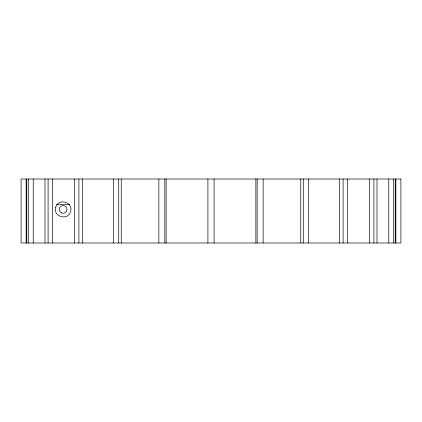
<?xml version="1.0" encoding="UTF-8"?>
<svg xmlns="http://www.w3.org/2000/svg" width="422" height="422" viewBox="0 0 422 422"><rect width="100%" height="100%" fill="white"/><g stroke="black" fill="none" stroke-linecap="round" stroke-linejoin="round"><path stroke-width="0.63" d="M56.595 204.554L69.693 204.554M395.862 179.002L395.862 242.998M395.229 179.002L395.229 242.998M393.631 179.002L393.631 242.998M388.762 179.002L388.762 242.998M377.004 179.002L377.004 242.998M373.913 179.002L373.913 242.998M369.551 179.002L369.551 242.998M347.464 179.002L347.464 242.998M343.097 179.002L343.097 242.998M339.536 179.002L339.536 242.998M308.624 179.002L308.624 242.998M303.276 179.002L303.276 242.998M300.759 179.002L300.759 242.998M263.133 179.002L263.133 242.998M257.167 179.002L257.167 242.998M255.864 179.002L255.864 242.998M214.086 179.002L214.086 242.998M207.914 179.002L207.914 242.998M166.136 179.002L166.136 242.998M164.833 179.002L164.833 242.998M158.867 179.002L158.867 242.998M121.241 179.002L121.241 242.998M118.724 179.002L118.724 242.998M113.376 179.002L113.376 242.998M82.464 179.002L82.464 242.998M78.903 179.002L78.903 242.998M74.536 179.002L74.536 242.998M52.449 179.002L52.449 242.998M48.087 179.002L48.087 242.998M44.996 179.002L44.996 242.998M33.238 179.002L33.238 242.998M28.369 179.002L28.369 242.998M26.771 179.002L26.771 242.998M26.138 179.002L26.138 242.998M55.688 207.418C52.761 216.903 68.396 221.091 70.601 211.417C73.534 201.932 57.893 197.744 55.688 207.418M400.9 179.002L21.1 179.002L21.1 242.998L400.9 242.998L400.9 179.002M61.216 212.762A3.861 3.861 0 0 0 67.003 209.417A3.861 3.861 0 0 0 61.216 206.073A3.861 3.861 0 0 0 61.216 212.762"/></g></svg>
